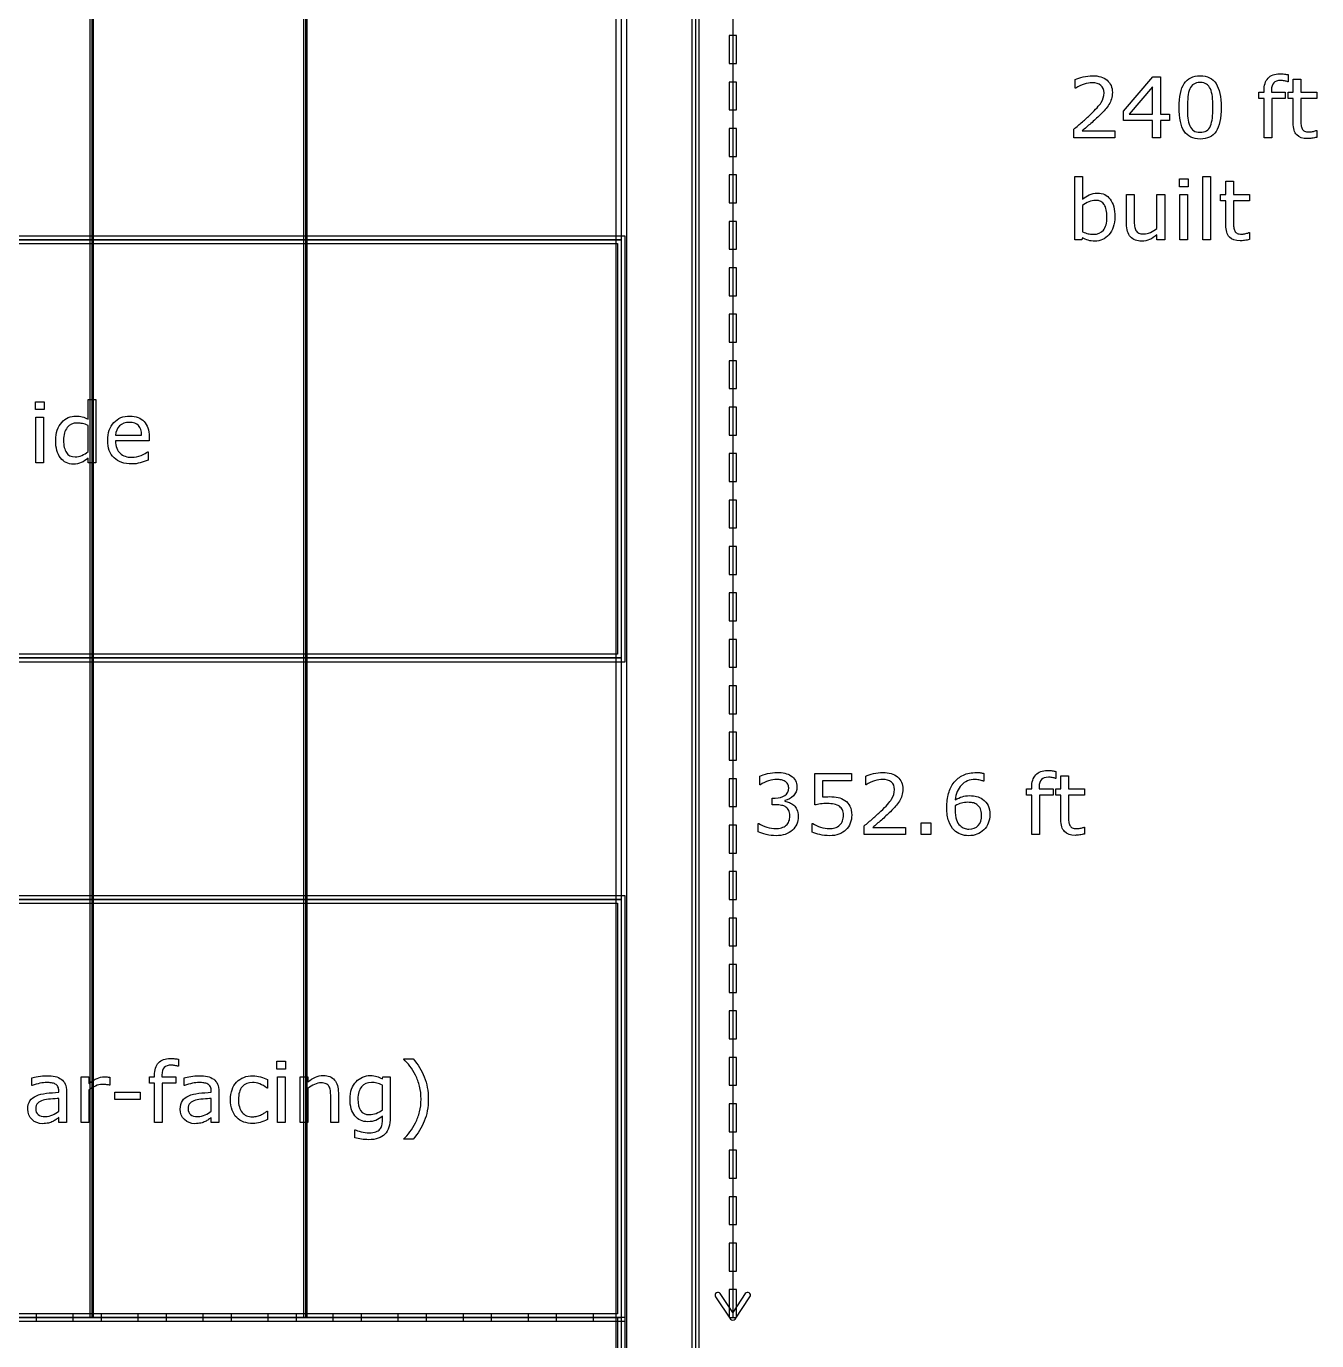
# Model space of a CAD drawing. Extents: x -13 to 750, y 12 to 2314.
# Drawn here: x 204 to 342.9, y 2009.4 to 2150.9 of the extents above; entities that cross this region are included whole.
import ezdxf

# ---------------------------------------------------------------- set-up
doc = ezdxf.new("R2010")
doc.units = 0
doc.layers.get('0').update_dxf_attribs({"linetype": 'CONTINUOUS'})

msp = doc.modelspace()

# ---------------------------------------------------------------- linework, layer by layer
at = {"color": 7}
for points in [[(43.400391, 2296.489609), (43.400391, 1844.29039), (268.59961, 1844.29039), (268.59961, 2296.489609)], [(44.599609, 2295.290391), (267.40039, 2295.290391), (267.40039, 1845.48961), (44.599609, 1845.48961)], [(275.59961, 2295.89), (275.59961, 1844.89), (276.40039, 1844.89), (276.40039, 2295.89)], [(210.80078, 2269.89), (210.80078, 2011.89), (211.19922, 2011.89), (211.19922, 2269.89)], [(233.80078, 2269.89), (233.80078, 2011.89), (234.19922, 2011.89), (234.19922, 2269.89)], [(44, 2153.89), (268, 2153.89), (268, 2127.89), (44, 2127.89)], [(279.59961, 2149.89), (279.59961, 2146.89), (280.40039, 2146.89), (280.40039, 2149.89)], [(327.0083, 2140.73131), (326.03711, 2140.73131), (326.03711, 2138.89), (325.19336, 2138.89), (325.19336, 2140.73131), (322.06006, 2140.73131), (322.06006, 2141.74205), (325.22852, 2145.43346), (326.03711, 2145.43346), (326.03711, 2141.43443), (327.0083, 2141.43443)], [(279.59961, 2144.89), (279.59961, 2141.89), (280.40039, 2141.89), (280.40039, 2144.89)], [(325.19336, 2141.43443), (325.19336, 2144.38756), (322.65771, 2141.43443)], [(332.57178, 2142.16393)], [(279.59961, 2139.89), (279.59961, 2136.89), (280.40039, 2136.89), (280.40039, 2139.89)], [(331.41601, 2140.16881)], [(279.59961, 2134.89), (279.59961, 2131.89), (280.40039, 2131.89), (280.40039, 2134.89)], [(329.00342, 2133.62047), (328.07178, 2133.62047), (328.07178, 2134.4774), (329.00342, 2134.4774)], [(331.42041, 2127.89), (330.59424, 2127.89), (330.59424, 2134.72789), (331.42041, 2134.72789)], [(328.95068, 2127.89), (328.12451, 2127.89), (328.12451, 2132.79869), (328.95068, 2132.79869)], [(279.59961, 2129.89), (279.59961, 2126.89), (280.40039, 2126.89), (280.40039, 2129.89)], [(320.28027, 2130.35972)], [(321.13281, 2130.3817)], [(43.599609, 2128.29039), (43.599609, 2082.48961), (268.40039, 2082.48961), (268.40039, 2128.29039)], [(44, 2127.89), (268, 2127.89), (268, 2082.89), (44, 2082.89)], [(44.400391, 2127.48961), (267.59961, 2127.48961), (267.59961, 2083.29039), (44.400391, 2083.29039)], [(279.59961, 2124.89), (279.59961, 2121.89), (280.40039, 2121.89), (280.40039, 2124.89)], [(279.59961, 2119.89), (279.59961, 2116.89), (280.40039, 2116.89), (280.40039, 2119.89)], [(279.59961, 2114.89), (279.59961, 2111.89), (280.40039, 2111.89), (280.40039, 2114.89)], [(205.87354, 2109.62047), (204.94189, 2109.62047), (204.94189, 2110.4774), (205.87354, 2110.4774)], [(279.59961, 2109.89), (279.59961, 2106.89), (280.40039, 2106.89), (280.40039, 2109.89)], [(205.8208, 2103.89), (204.99463, 2103.89), (204.99463, 2108.79869), (205.8208, 2108.79869)], [(210.61084, 2105.09847)], [(279.59961, 2104.89), (279.59961, 2101.89), (280.40039, 2101.89), (280.40039, 2104.89)], [(279.59961, 2099.89), (279.59961, 2096.89), (280.40039, 2096.89), (280.40039, 2099.89)], [(279.59961, 2094.89), (279.59961, 2091.89), (280.40039, 2091.89), (280.40039, 2094.89)], [(279.59961, 2089.89), (279.59961, 2086.89), (280.40039, 2086.89), (280.40039, 2089.89)], [(279.59961, 2084.89), (279.59961, 2081.89), (280.40039, 2081.89), (280.40039, 2084.89)], [(44, 2082.89), (268, 2082.89), (268, 2056.89), (44, 2056.89)], [(279.59961, 2079.89), (279.59961, 2076.89), (280.40039, 2076.89), (280.40039, 2079.89)], [(279.59961, 2074.89), (279.59961, 2071.89), (280.40039, 2071.89), (280.40039, 2074.89)], [(279.59961, 2069.89), (279.59961, 2066.89), (280.40039, 2066.89), (280.40039, 2069.89)], [(286.56156, 2067.04082)], [(307.67289, 2066.01251)], [(279.59961, 2064.89), (279.59961, 2061.89), (280.40039, 2061.89), (280.40039, 2064.89)], [(301.32715, 2063.89), (300.27686, 2063.89), (300.27686, 2065.14244), (301.32715, 2065.14244)], [(279.59961, 2059.89), (279.59961, 2056.89), (280.40039, 2056.89), (280.40039, 2059.89)], [(43.599609, 2057.29039), (43.599609, 2011.48961), (268.40039, 2011.48961), (268.40039, 2057.29039)], [(44, 2056.89), (268, 2056.89), (268, 2011.89), (44, 2011.89)], [(44.400391, 2056.48961), (267.59961, 2056.48961), (267.59961, 2012.29039), (44.400391, 2012.29039)], [(279.59961, 2054.89), (279.59961, 2051.89), (280.40039, 2051.89), (280.40039, 2054.89)], [(279.59961, 2049.89), (279.59961, 2046.89), (280.40039, 2046.89), (280.40039, 2049.89)], [(279.59961, 2044.89), (279.59961, 2041.89), (280.40039, 2041.89), (280.40039, 2044.89)], [(231.8606, 2038.62047), (230.92896, 2038.62047), (230.92896, 2039.4774), (231.8606, 2039.4774)], [(279.59961, 2039.89), (279.59961, 2036.89), (280.40039, 2036.89), (280.40039, 2039.89)], [(231.80786, 2032.89), (230.98169, 2032.89), (230.98169, 2037.79869), (231.80786, 2037.79869)], [(216.22925, 2035.35533), (213.48706, 2035.35533), (213.48706, 2036.15074), (216.22925, 2036.15074)], [(247.22388, 2035.40358)], [(279.59961, 2034.89), (279.59961, 2031.89), (280.40039, 2031.89), (280.40039, 2034.89)], [(207.46216, 2034.09852)], [(223.87134, 2034.09852)], [(242.29321, 2034.2391)], [(279.59961, 2029.89), (279.59961, 2026.89), (280.40039, 2026.89), (280.40039, 2029.89)], [(279.59961, 2024.89), (279.59961, 2021.89), (280.40039, 2021.89), (280.40039, 2024.89)], [(279.59961, 2019.89), (279.59961, 2016.89), (280.40039, 2016.89), (280.40039, 2019.89)], [(278.23437, 2014.54041)], [(279.59961, 2014.89), (279.59961, 2011.89), (280.40039, 2011.89), (280.40039, 2014.89)], [(205, 2012.29039), (205, 2011.48961), (209, 2011.48961), (209, 2012.29039)], [(212, 2012.29039), (212, 2011.48961), (216, 2011.48961), (216, 2012.29039)], [(219, 2012.29039), (219, 2011.48961), (223, 2011.48961), (223, 2012.29039)], [(226, 2012.29039), (226, 2011.48961), (230, 2011.48961), (230, 2012.29039)], [(233, 2012.29039), (233, 2011.48961), (237, 2011.48961), (237, 2012.29039)], [(240, 2012.29039), (240, 2011.48961), (244, 2011.48961), (244, 2012.29039)], [(247, 2012.29039), (247, 2011.48961), (251, 2011.48961), (251, 2012.29039)], [(254, 2012.29039), (254, 2011.48961), (258, 2011.48961), (258, 2012.29039)], [(261, 2012.29039), (261, 2011.48961), (265, 2011.48961), (265, 2012.29039)], [(44, 2011.89), (268, 2011.89), (268, 1867.89), (44, 1867.89)], [(267.59961, 2011.89), (267.59961, 2007.89), (268.40039, 2007.89), (268.40039, 2011.89)]]:
    msp.add_lwpolyline(points, close=True, dxfattribs=at)
for points in [[(276, 2295.89), (276, 1844.89)], [(211, 2269.89), (211, 2011.89)], [(234, 2269.89), (234, 2011.89)], [(280, 2269.89), (280, 2011.89)], [(316.91406, 2144.23814), (316.87016, 2144.23814), (316.87016, 2145.161)], [(340.32373, 2140.49405), (340.32373, 2143.10441), (339.76562, 2143.10441), (339.76562, 2143.79874), (340.32373, 2143.79874), (340.32373, 2145.20939), (341.1499, 2145.20939), (341.1499, 2143.79874), (342.85498, 2143.79874), (342.85498, 2143.10441), (341.1499, 2143.10441), (341.1499, 2140.86759)], [(339.78324, 2145.68394), (339.7832, 2144.92809)], [(337.98588, 2143.96564), (337.98588, 2143.79865), (339.47563, 2143.79865), (339.47563, 2143.10432), (338.01225, 2143.10432), (338.01225, 2138.89), (337.18608, 2138.89), (337.18608, 2143.10436), (336.62797, 2143.10436), (336.62797, 2143.79869), (337.18608, 2143.79869), (337.18608, 2143.96129)], [(339.7832, 2144.92809), (339.7393, 2144.92809)], [(321.13721, 2138.89), (316.70752, 2138.89), (316.70752, 2139.80846)], [(317.61721, 2139.64146), (321.13723, 2139.64146), (321.13721, 2138.89)], [(342.81106, 2139.67664), (342.85496, 2139.67664), (342.85498, 2138.93395)], [(317.63916, 2128.11852), (317.58643, 2127.89), (316.81299, 2127.89), (316.81299, 2134.72789), (317.63916, 2134.72789), (317.63916, 2132.28453)], [(333.07275, 2129.494), (333.07275, 2132.10436), (332.51465, 2132.10436), (332.51465, 2132.79869), (333.07275, 2132.79869), (333.07275, 2134.20934), (333.89893, 2134.20934), (333.89893, 2132.79869), (335.604, 2132.79869), (335.604, 2132.10436), (333.89893, 2132.10436), (333.89893, 2129.86754)], [(322.38525, 2129.61266), (322.38525, 2132.79869), (323.21143, 2132.79869), (323.21143, 2130.00377)], [(325.66352, 2129.13364), (325.66352, 2132.79868), (326.4897, 2132.79868), (326.48975, 2127.89)], [(317.63916, 2131.59017), (317.63916, 2128.77767)], [(326.48975, 2127.89), (325.66357, 2127.89), (325.66357, 2128.43492)], [(335.56009, 2128.67659), (335.60399, 2128.67659), (335.604, 2127.9339)], [(210.61084, 2108.60093), (210.61084, 2110.72788), (211.43701, 2110.72788), (211.43701, 2103.89)], [(210.61084, 2105.0985), (210.61084, 2107.91539)], [(213.55518, 2106.89146), (216.36768, 2106.89146)], [(217.17187, 2106.25865), (213.55518, 2106.25865)], [(217.17182, 2106.70689), (217.17187, 2106.25865)], [(211.43701, 2103.89), (210.61084, 2103.89), (210.61084, 2104.40416)], [(217.03125, 2105.08971), (217.07515, 2105.08971), (217.07515, 2104.18883)], [(282.96679, 2069.23807), (282.92289, 2069.23807), (282.92289, 2070.15653)], [(288.82469, 2067.06288), (288.82469, 2070.43349), (292.76219, 2070.43349), (292.76219, 2069.66444), (289.67283, 2069.66444), (289.67283, 2067.92421)], [(294.35742, 2069.23814), (294.31352, 2069.23814), (294.31352, 2070.161)], [(307.03564, 2070.4554), (307.03564, 2069.61604), (306.99174, 2069.61604)], [(315.31934, 2065.49391), (315.31934, 2068.10427), (314.76123, 2068.10427), (314.76123, 2068.7986), (315.31934, 2068.7986), (315.31934, 2070.20925), (316.14551, 2070.20925), (316.14551, 2068.7986), (317.85059, 2068.7986), (317.85059, 2068.10427), (316.14551, 2068.10427), (316.14551, 2065.86745)], [(314.77886, 2070.68394), (314.77881, 2069.92805)], [(312.9815, 2068.9656), (312.9815, 2068.79861), (314.47124, 2068.79861), (314.47124, 2068.10428), (313.00786, 2068.10428), (313.00786, 2063.89), (312.18169, 2063.89), (312.18169, 2068.10436), (311.62359, 2068.10436), (311.62359, 2068.79869), (312.18169, 2068.79869), (312.18169, 2068.96129)], [(314.77881, 2069.92805), (314.73491, 2069.92805)], [(284.6411, 2067.07601), (284.2456, 2067.07601), (284.2456, 2067.8055), (284.55321, 2067.8055)], [(285.61674, 2067.52859), (285.61674, 2067.46709)], [(292.80613, 2065.96887), (292.80615, 2065.96861)], [(306.78114, 2065.97729), (306.78076, 2065.97736)], [(282.73389, 2064.16686), (282.73389, 2065.08531), (282.79979, 2065.08531)], [(288.54346, 2064.13609), (288.54346, 2065.06334), (288.60496, 2065.06334)], [(298.58057, 2063.89), (294.15088, 2063.89), (294.15088, 2064.80846)], [(295.06057, 2064.64146), (298.58059, 2064.64146), (298.58057, 2063.89)], [(317.80666, 2064.6765), (317.85056, 2064.6765), (317.85059, 2063.93391)], [(220.35575, 2039.68394), (220.35571, 2038.92809)], [(244.57837, 2039.6839), (244.57837, 2039.7278), (245.58472, 2039.7278)], [(204.59253, 2036.85382), (204.54853, 2036.85382), (204.54853, 2037.69317)], [(210.70097, 2036.37486), (210.70097, 2032.89), (209.8748, 2032.89), (209.8748, 2037.79869), (210.70097, 2037.79869), (210.70097, 2037.07359)], [(212.93778, 2037.74589), (212.93774, 2036.89781)], [(218.55839, 2037.96564), (218.55839, 2037.79865), (220.04814, 2037.79865), (220.04814, 2037.10432), (218.58476, 2037.10432), (218.58476, 2032.89), (217.75858, 2032.89), (217.75858, 2037.10436), (217.20048, 2037.10436), (217.20048, 2037.79869), (217.75858, 2037.79869), (217.75858, 2037.96129)], [(220.35571, 2038.92809), (220.31181, 2038.92809)], [(221.00171, 2036.85382), (220.95781, 2036.85382), (220.95781, 2037.69317)], [(234.26885, 2036.55506), (234.26885, 2032.89), (233.44268, 2032.89), (233.44268, 2037.79869), (234.26885, 2037.79869), (234.26885, 2037.25377)], [(242.29324, 2037.58771), (242.34594, 2037.79865), (243.11937, 2037.79865), (243.11938, 2033.44811)], [(207.46216, 2036.13317), (207.46216, 2036.26062)], [(208.28389, 2036.22099), (208.28394, 2032.89)], [(212.93774, 2036.89781), (212.89384, 2036.89781)], [(223.87134, 2036.13317), (223.87134, 2036.26062)], [(224.69317, 2036.22099), (224.69312, 2032.89)], [(229.91382, 2037.50426), (229.91382, 2036.5858), (229.86992, 2036.5858)], [(242.29321, 2034.23912), (242.29321, 2036.91539)], [(207.46216, 2034.0985), (207.46216, 2035.4652)], [(223.87134, 2034.0985), (223.87134, 2035.4652)], [(237.54712, 2032.89), (236.72095, 2032.89), (236.72095, 2035.68492)], [(237.54717, 2036.07604), (237.54712, 2032.89)], [(208.28394, 2032.89), (207.46216, 2032.89), (207.46216, 2033.41295)], [(224.69312, 2032.89), (223.87134, 2032.89), (223.87134, 2033.41295)], [(229.86992, 2034.10728), (229.91382, 2034.10728), (229.91382, 2033.19762)], [(242.29324, 2033.1097), (242.29324, 2033.55794)], [(239.31372, 2031.24202), (239.31372, 2032.08577), (239.35772, 2032.08577)], [(245.58472, 2031.07945), (244.57837, 2031.07945), (244.57837, 2031.12335)], [(278.15037, 2014.12438), (279.74998, 2011.72398)], [(281.34958, 2014.45639), (280, 2012.43102), (278.65039, 2014.45641)], [(280.24998, 2011.72398), (281.84959, 2014.12438)]]:
    msp.add_lwpolyline(points, dxfattribs=at)
for points in [[(316.87016, 2145.161), (317.078167, 2145.263533), (317.35502, 2145.357283), (317.70072, 2145.44225)], [(317.70072, 2145.44225), (318.049353, 2145.52721), (318.38627, 2145.56969), (318.71147, 2145.56969)], [(318.71147, 2145.56969), (319.382363, 2145.56969), (319.90824, 2145.40709), (320.2891, 2145.08189)], [(328.59473, 2144.73033), (328.960937, 2145.28697), (329.532223, 2145.56529), (330.30859, 2145.56529)], [(330.30859, 2145.56529), (331.09375, 2145.56529), (331.666507, 2145.282577), (332.02686, 2144.71715)], [(337.18608, 2143.96129), (337.18608, 2144.544297), (337.331097, 2144.991073), (337.62113, 2145.30162)], [(337.62113, 2145.30162), (337.91117, 2145.6151), (338.330117, 2145.77184), (338.87797, 2145.77184)], [(338.87797, 2145.77184), (339.062543, 2145.77184), (339.22807, 2145.76304), (339.37455, 2145.74544)], [(339.37455, 2145.74544), (339.523963, 2145.72784), (339.660193, 2145.70734), (339.78324, 2145.68394)], [(317.82373, 2144.66881), (317.513183, 2144.575057), (317.20996, 2144.4315), (316.91406, 2144.23814)], [(318.68945, 2144.80943), (318.42285, 2144.80943), (318.134277, 2144.762557), (317.82373, 2144.66881)], [(319.62549, 2144.51939), (319.40283, 2144.71275), (319.090817, 2144.80943), (318.68945, 2144.80943)], [(319.96387, 2143.72398), (319.96387, 2144.063827), (319.851077, 2144.328963), (319.62549, 2144.51939)], [(320.2891, 2145.08189), (320.66996, 2144.75963), (320.86039, 2144.321643), (320.86039, 2143.76793)], [(320.86039, 2143.76793), (320.86039, 2143.518903), (320.828157, 2143.285993), (320.76369, 2143.0692)], [(328.04541, 2142.15514), (328.04541, 2143.318227), (328.228517, 2144.176623), (328.59473, 2144.73033)], [(329.19678, 2144.15025), (329.097167, 2143.933457), (329.028317, 2143.650743), (328.99023, 2143.30211)], [(329.62305, 2144.66881), (329.444337, 2144.55455), (329.302247, 2144.381697), (329.19678, 2144.15025)], [(330.30859, 2144.8402), (330.033203, 2144.8402), (329.80469, 2144.78307), (329.62305, 2144.66881)], [(330.98975, 2144.66881), (330.813963, 2144.78307), (330.58691, 2144.8402), (330.30859, 2144.8402)], [(331.41162, 2144.15904), (331.30908, 2144.384627), (331.168457, 2144.55455), (330.98975, 2144.66881)], [(331.62256, 2143.32408), (331.587427, 2143.652207), (331.517113, 2143.930527), (331.41162, 2144.15904)], [(332.02686, 2144.71715), (332.39014, 2144.15465), (332.57178, 2143.303577), (332.57178, 2142.16393)], [(338.22318, 2144.81379), (338.06498, 2144.658517), (337.98588, 2144.3758), (337.98588, 2143.96564)], [(338.99662, 2145.05109), (338.642127, 2145.05109), (338.384313, 2144.97199), (338.22318, 2144.81379)], [(339.38334, 2145.00719), (339.236853, 2145.036457), (339.107947, 2145.05109), (338.99662, 2145.05109)], [(339.7393, 2144.92809), (339.64848, 2144.954423), (339.529827, 2144.98079), (339.38334, 2145.00719)], [(318.49609, 2141.38609), (319.05859, 2141.931017), (319.443847, 2142.363147), (319.65186, 2142.68248)], [(319.65186, 2142.68248), (319.859867, 2143.004747), (319.96387, 2143.351913), (319.96387, 2143.72398)], [(320.48684, 2142.45836), (320.37258, 2142.27672), (320.237813, 2142.09801), (320.08254, 2141.92223)], [(320.76369, 2143.0692), (320.702157, 2142.855333), (320.609873, 2142.65172), (320.48684, 2142.45836)], [(328.99023, 2143.30211), (328.955097, 2142.953477), (328.93753, 2142.571153), (328.93753, 2142.15514)], [(331.67966, 2142.16393), (331.67966, 2142.609237), (331.660627, 2142.995953), (331.62256, 2143.32408)], [(317.63037, 2140.59947), (317.940917, 2140.863143), (318.22949, 2141.12535), (318.49609, 2141.38609)], [(319.52443, 2141.33775), (319.210957, 2141.030137), (318.887227, 2140.73131), (318.55324, 2140.44127)], [(320.08254, 2141.92223), (319.930193, 2141.746443), (319.744157, 2141.551617), (319.52443, 2141.33775)], [(328.58594, 2139.58873), (328.225587, 2140.14537), (328.04541, 2141.00084), (328.04541, 2142.15514)], [(328.93753, 2142.15514), (328.93753, 2141.698107), (328.95363, 2141.31578), (328.98583, 2141.00816)], [(328.98583, 2141.00816), (329.01803, 2140.700547), (329.086877, 2140.425157), (329.19237, 2140.18199)], [(331.41602, 2140.16881), (331.518553, 2140.406117), (331.5874, 2140.684437), (331.62256, 2141.00377)], [(331.62256, 2141.00377), (331.660627, 2141.326037), (331.67966, 2141.712757), (331.67966, 2142.16393)], [(332.57178, 2142.16393), (332.57178, 2140.989123), (332.38721, 2140.12633), (332.01807, 2139.57555)], [(316.70752, 2139.80846), (317.01514, 2140.072127), (317.322757, 2140.335797), (317.63037, 2140.59947)], [(318.55324, 2140.44127), (318.21926, 2140.154163), (317.90725, 2139.88756), (317.61721, 2139.64146)], [(330.30859, 2138.75377), (329.523437, 2138.75377), (328.94922, 2139.03209), (328.58594, 2139.58873)], [(329.19237, 2140.18199), (329.28905, 2139.953477), (329.42528, 2139.77916), (329.60106, 2139.65904)], [(329.60106, 2139.65904), (329.779773, 2139.538927), (330.015613, 2139.47887), (330.30858, 2139.47887)], [(330.30858, 2139.47887), (330.583973, 2139.47887), (330.81249, 2139.535997), (330.99413, 2139.65025)], [(332.01807, 2139.57555), (331.651857, 2139.027697), (331.08203, 2138.75377), (330.30859, 2138.75377)], [(330.99413, 2139.65025), (331.17577, 2139.76451), (331.316397, 2139.937363), (331.41601, 2140.16881)], [(340.71484, 2139.19767), (340.4541, 2139.467197), (340.32373, 2139.899323), (340.32373, 2140.49405)], [(341.1499, 2140.86759), (341.1499, 2140.609777), (341.155767, 2140.407627), (341.1675, 2140.26114)], [(341.1675, 2140.26114), (341.179233, 2140.117587), (341.22025, 2139.982823), (341.29055, 2139.85685)], [(341.29055, 2139.85685), (341.355017, 2139.739663), (341.442907, 2139.653237), (341.55422, 2139.59757)], [(341.55422, 2139.59757), (341.66848, 2139.544837), (341.84133, 2139.51847), (342.07277, 2139.51847)], [(342.07277, 2139.51847), (342.207537, 2139.51847), (342.348163, 2139.537503), (342.49465, 2139.57557)], [(342.49465, 2139.57557), (342.641137, 2139.61657), (342.746607, 2139.65026), (342.81106, 2139.67664)], [(341.85742, 2138.79337), (341.356447, 2138.79337), (340.975587, 2138.928137), (340.71484, 2139.19767)], [(342.34521, 2138.83287), (342.16357, 2138.806537), (342.000973, 2138.79337), (341.85742, 2138.79337)], [(342.85498, 2138.93395), (342.699707, 2138.89295), (342.529783, 2138.859257), (342.34521, 2138.83287)], [(317.63916, 2132.28453), (317.870607, 2132.474963), (318.1167, 2132.630237), (318.37744, 2132.75035)], [(318.37744, 2132.75035), (318.63818, 2132.873397), (318.93115, 2132.93492), (319.25635, 2132.93492)], [(319.25635, 2132.93492), (319.836423, 2132.93492), (320.293453, 2132.712263), (320.62744, 2132.26695)], [(318.32471, 2131.99007), (318.078617, 2131.88753), (317.8501, 2131.75423), (317.63916, 2131.59017)], [(319.0542, 2132.14827), (318.813967, 2132.14827), (318.570803, 2132.095537), (318.32471, 2131.99007)], [(319.99023, 2131.69124), (319.796877, 2131.995927), (319.484867, 2132.14827), (319.0542, 2132.14827)], [(320.28027, 2130.3597), (320.28027, 2130.945633), (320.18359, 2131.38948), (319.99023, 2131.69124)], [(320.62744, 2132.26695), (320.964353, 2131.821637), (321.13281, 2131.19322), (321.13281, 2130.3817)], [(319.88916, 2128.94468), (320.1499, 2129.246433), (320.28027, 2129.718113), (320.28027, 2130.35972)], [(321.13281, 2130.3817), (321.13281, 2129.97154), (321.074217, 2129.6024), (320.95703, 2129.27428)], [(322.81592, 2128.22398), (322.528807, 2128.540387), (322.38525, 2129.00328), (322.38525, 2129.61266)], [(323.21143, 2130.00377), (323.21143, 2129.754743), (323.22313, 2129.540877), (323.24653, 2129.36217)], [(333.89893, 2129.86754), (333.89893, 2129.609727), (333.904797, 2129.407577), (333.91653, 2129.26109)], [(317.63916, 2128.77767), (317.873533, 2128.672197), (318.074217, 2128.598953), (318.24121, 2128.55794)], [(318.24121, 2128.55794), (318.41113, 2128.51694), (318.603023, 2128.49644), (318.81689, 2128.49644)], [(318.81689, 2128.49644), (319.273923, 2128.49644), (319.631347, 2128.645853), (319.88916, 2128.94468)], [(320.49121, 2128.44811), (320.283203, 2128.216663), (320.054687, 2128.042347), (319.80566, 2127.92516)], [(320.95703, 2129.27428), (320.84277, 2128.946153), (320.687497, 2128.670763), (320.49121, 2128.44811)], [(324.02002, 2127.75377), (323.504393, 2127.75377), (323.103027, 2127.910507), (322.81592, 2128.22398)], [(323.24653, 2129.36217), (323.269997, 2129.18639), (323.319803, 2129.03551), (323.39595, 2128.90953)], [(323.39595, 2128.90953), (323.47505, 2128.780623), (323.577587, 2128.686873), (323.70356, 2128.62828)], [(323.70356, 2128.62828), (323.82954, 2128.56968), (324.012647, 2128.54038), (324.25288, 2128.54038)], [(324.25288, 2128.54038), (324.466747, 2128.54038), (324.699657, 2128.596043), (324.95161, 2128.70737)], [(325.66357, 2128.43492), (325.38525, 2128.215193), (325.11865, 2128.046737), (324.86377, 2127.92955)], [(324.95161, 2128.70737), (325.20649, 2128.818703), (325.443793, 2128.960793), (325.66352, 2129.13364)], [(333.46387, 2128.19762), (333.203123, 2128.467147), (333.07275, 2128.899273), (333.07275, 2129.494)], [(334.60645, 2127.79332), (334.10547, 2127.79332), (333.72461, 2127.928087), (333.46387, 2128.19762)], [(333.91653, 2129.26109), (333.928263, 2129.117537), (333.96928, 2128.982773), (334.03958, 2128.8568)], [(334.03958, 2128.8568), (334.104047, 2128.739613), (334.191937, 2128.653187), (334.30325, 2128.59752)], [(334.30325, 2128.59752), (334.41751, 2128.544787), (334.590363, 2128.51842), (334.82181, 2128.51842)], [(334.82181, 2128.51842), (334.956577, 2128.51842), (335.0972, 2128.537453), (335.24368, 2128.57552)], [(335.24368, 2128.57552), (335.390167, 2128.61652), (335.495637, 2128.65021), (335.56009, 2128.67659)], [(318.25439, 2127.85484), (318.046383, 2127.919307), (317.841307, 2128.0072), (317.63916, 2128.11852)], [(318.98389, 2127.75377), (318.70557, 2127.75377), (318.462403, 2127.78746), (318.25439, 2127.85484)], [(319.80566, 2127.92516), (319.55664, 2127.8109), (319.282717, 2127.75377), (318.98389, 2127.75377)], [(324.86377, 2127.92955), (324.60889, 2127.812363), (324.32764, 2127.75377), (324.02002, 2127.75377)], [(335.09424, 2127.83282), (334.9126, 2127.806487), (334.750003, 2127.79332), (334.60645, 2127.79332)], [(335.604, 2127.9339), (335.448727, 2127.8929), (335.278807, 2127.859207), (335.09424, 2127.83282)], [(207.77637, 2108.24938), (207.97559, 2108.472033), (208.207033, 2108.641953), (208.4707, 2108.75914)], [(208.4707, 2108.75914), (208.737307, 2108.876327), (209.012697, 2108.93492), (209.29687, 2108.93492)], [(209.29687, 2108.93492), (209.554683, 2108.93492), (209.7832, 2108.907087), (209.98242, 2108.85142)], [(209.98242, 2108.85142), (210.18164, 2108.798687), (210.391113, 2108.71519), (210.61084, 2108.60093)], [(213.37056, 2108.2274), (213.810013, 2108.69908), (214.38716, 2108.93492), (215.102, 2108.93492)], [(215.102, 2108.93492), (215.764107, 2108.93492), (216.273873, 2108.74156), (216.6313, 2108.35484)], [(216.6313, 2108.35484), (216.991647, 2107.968127), (217.17182, 2107.41881), (217.17182, 2106.70689)], [(207.11719, 2106.30699), (207.11719, 2106.72301), (207.175783, 2107.093617), (207.29297, 2107.41881)], [(207.29297, 2107.41881), (207.413083, 2107.744003), (207.574217, 2108.02086), (207.77637, 2108.24938)], [(208.35645, 2107.69563), (208.098637, 2107.37337), (207.96973, 2106.91634), (207.96973, 2106.32454)], [(209.4375, 2108.17903), (208.974607, 2108.17903), (208.614257, 2108.017897), (208.35645, 2107.69563)], [(210.01318, 2108.12193), (209.8374, 2108.159997), (209.645507, 2108.17903), (209.4375, 2108.17903)], [(210.61084, 2107.91539), (210.388187, 2108.014997), (210.188967, 2108.083843), (210.01318, 2108.12193)], [(212.71577, 2106.31578), (212.71577, 2107.118513), (212.934033, 2107.75572), (213.37056, 2108.2274)], [(213.99902, 2107.86266), (213.73828, 2107.601913), (213.590333, 2107.27818), (213.55518, 2106.89146)], [(215.05811, 2108.25377), (214.615723, 2108.25377), (214.262693, 2108.1234), (213.99902, 2107.86266)], [(216.03809, 2107.89781), (215.824223, 2108.135117), (215.497563, 2108.25377), (215.05811, 2108.25377)], [(216.36768, 2106.89146), (216.365013, 2107.32506), (216.25515, 2107.66051), (216.03809, 2107.89781)], [(207.63135, 2104.43053), (207.288577, 2104.881703), (207.11719, 2105.50719), (207.11719, 2106.30699)], [(207.96973, 2106.32454), (207.96973, 2105.741533), (208.069337, 2105.297687), (208.26855, 2104.993)], [(213.40132, 2104.43492), (212.944287, 2104.877307), (212.71577, 2105.50426), (212.71577, 2106.31578)], [(213.55518, 2106.25865), (213.55518, 2105.956897), (213.60059, 2105.693227), (213.69141, 2105.46764)], [(209.02881, 2103.75377), (208.44287, 2103.75377), (207.97705, 2103.979357), (207.63135, 2104.43053)], [(208.26855, 2104.993), (208.46777, 2104.69124), (208.787107, 2104.54036), (209.22656, 2104.54036)], [(209.22656, 2104.54036), (209.460933, 2104.54036), (209.69824, 2104.59163), (209.93848, 2104.69417)], [(210.61084, 2104.40416), (210.373533, 2104.19908), (210.125973, 2104.039413), (209.86816, 2103.92516)], [(209.93848, 2104.69417), (210.178713, 2104.799637), (210.402833, 2104.934403), (210.61084, 2105.09847)], [(215.30854, 2103.77574), (214.494087, 2103.77574), (213.858347, 2103.995467), (213.40132, 2104.43492)], [(213.69141, 2105.46764), (213.78223, 2105.24498), (213.90674, 2105.061873), (214.06494, 2104.91832)], [(214.06494, 2104.91832), (214.217287, 2104.777693), (214.397463, 2104.672223), (214.60547, 2104.60191)], [(214.60547, 2104.60191), (214.816403, 2104.531603), (215.047847, 2104.49645), (215.2998, 2104.49645)], [(215.2998, 2104.49645), (215.633787, 2104.49645), (215.969237, 2104.562367), (216.30615, 2104.6942)], [(217.07515, 2104.18883), (216.796823, 2104.071643), (216.512643, 2103.973497), (216.22261, 2103.89439)], [(216.30615, 2104.6942), (216.645997, 2104.828967), (216.887697, 2104.960803), (217.03125, 2105.08971)], [(209.86816, 2103.92516), (209.610353, 2103.8109), (209.33057, 2103.75377), (209.02881, 2103.75377)], [(216.22261, 2103.89439), (215.93257, 2103.81529), (215.62788, 2103.77574), (215.30854, 2103.77574)], [(282.92289, 2070.15653), (283.130897, 2070.25907), (283.407753, 2070.35282), (283.75346, 2070.43778)], [(283.75346, 2070.43778), (284.102093, 2070.525673), (284.439007, 2070.56962), (284.7642, 2070.56962)], [(284.7642, 2070.56962), (285.083533, 2070.56962), (285.364783, 2070.54032), (285.60795, 2070.48172)], [(285.60795, 2070.48172), (285.851117, 2070.42312), (286.070843, 2070.32937), (286.26713, 2070.20047)], [(286.26713, 2070.20047), (286.47807, 2070.059843), (286.637737, 2069.88992), (286.74613, 2069.6907)], [(294.31352, 2070.161), (294.521527, 2070.263533), (294.79838, 2070.357283), (295.14408, 2070.44225)], [(295.14408, 2070.44225), (295.492713, 2070.52721), (295.82963, 2070.56969), (296.15483, 2070.56969)], [(296.15483, 2070.56969), (296.825723, 2070.56969), (297.3516, 2070.40709), (297.73246, 2070.08189)], [(303.82324, 2069.50182), (304.081053, 2069.832873), (304.413573, 2070.090683), (304.8208, 2070.27525)], [(304.8208, 2070.27525), (305.228027, 2070.46275), (305.702637, 2070.5565), (306.24463, 2070.5565)], [(306.24463, 2070.5565), (306.417483, 2070.5565), (306.562503, 2070.549167), (306.67969, 2070.5345)], [(306.67969, 2070.5345), (306.796877, 2070.519833), (306.915527, 2070.493467), (307.03564, 2070.4554)], [(312.18169, 2068.96129), (312.18169, 2069.544297), (312.32671, 2069.991073), (312.61675, 2070.30162)], [(312.61675, 2070.30162), (312.90679, 2070.6151), (313.325737, 2070.77184), (313.87359, 2070.77184)], [(313.87359, 2070.77184), (314.058157, 2070.77184), (314.223683, 2070.76304), (314.37017, 2070.74544)], [(314.37017, 2070.74544), (314.519583, 2070.72784), (314.655813, 2070.70734), (314.77886, 2070.68394)], [(283.85448, 2069.65995), (283.541007, 2069.560343), (283.24511, 2069.419717), (282.96679, 2069.23807)], [(284.74218, 2069.80936), (284.46386, 2069.80936), (284.16796, 2069.759557), (283.85448, 2069.65995)], [(285.22997, 2069.76546), (285.086417, 2069.794727), (284.92382, 2069.80936), (284.74218, 2069.80936)], [(285.63427, 2069.60726), (285.50829, 2069.683427), (285.373523, 2069.73616), (285.22997, 2069.76546)], [(285.61669, 2068.08235), (285.88329, 2068.26985), (286.01659, 2068.542313), (286.01659, 2068.89974)], [(285.91552, 2069.31282), (285.848133, 2069.43294), (285.754383, 2069.531087), (285.63427, 2069.60726)], [(286.01659, 2068.89974), (286.01659, 2069.05794), (285.9829, 2069.195633), (285.91552, 2069.31282)], [(286.90873, 2068.99197), (286.90873, 2068.62869), (286.779823, 2068.31082), (286.52201, 2068.03836)], [(286.74613, 2069.6907), (286.85453, 2069.49148), (286.90873, 2069.25857), (286.90873, 2068.99197)], [(295.26709, 2069.66881), (294.956543, 2069.575057), (294.65332, 2069.4315), (294.35742, 2069.23814)], [(296.13281, 2069.80943), (295.86621, 2069.80943), (295.577637, 2069.762557), (295.26709, 2069.66881)], [(297.06885, 2069.51939), (296.84619, 2069.71275), (296.534177, 2069.80943), (296.13281, 2069.80943)], [(297.40723, 2068.72398), (297.40723, 2069.063827), (297.294437, 2069.328963), (297.06885, 2069.51939)], [(297.73246, 2070.08189), (298.11332, 2069.75963), (298.30375, 2069.321643), (298.30375, 2068.76793)], [(298.30375, 2068.76793), (298.30375, 2068.518903), (298.271517, 2068.285993), (298.20705, 2068.0692)], [(303.22559, 2068.3065), (303.351563, 2068.754747), (303.55078, 2069.153187), (303.82324, 2069.50182)], [(304.60551, 2069.20733), (304.23051, 2068.814757), (304.012247, 2068.28302), (303.95072, 2067.61212)], [(306.11283, 2069.80059), (305.48295, 2069.80059), (304.98051, 2069.602837), (304.60551, 2069.20733)], [(306.6182, 2069.73909), (306.45414, 2069.78009), (306.285683, 2069.80059), (306.11283, 2069.80059)], [(306.99174, 2069.61604), (306.909707, 2069.659973), (306.785193, 2069.70099), (306.6182, 2069.73909)], [(313.2188, 2069.81375), (313.0606, 2069.658477), (312.9815, 2069.37576), (312.9815, 2068.9656)], [(313.99224, 2070.05105), (313.637747, 2070.05105), (313.379933, 2069.97195), (313.2188, 2069.81375)], [(314.37896, 2070.00715), (314.232473, 2070.036417), (314.103567, 2070.05105), (313.99224, 2070.05105)], [(314.73491, 2069.92805), (314.64409, 2069.954383), (314.52544, 2069.98075), (314.37896, 2070.00715)], [(284.55321, 2067.8055), (284.998523, 2067.8055), (285.353017, 2067.897783), (285.61669, 2068.08235)], [(286.52201, 2068.03836), (286.26713, 2067.768827), (285.965373, 2067.598903), (285.61674, 2067.52859)], [(285.61674, 2067.46709), (285.757367, 2067.443623), (285.9185, 2067.393817), (286.10014, 2067.31767)], [(286.10014, 2067.31767), (286.28178, 2067.24443), (286.435587, 2067.152147), (286.56156, 2067.04082)], [(289.67283, 2067.92421), (289.79881, 2067.935943), (289.927717, 2067.944743), (290.05955, 2067.95061)], [(290.05955, 2067.95061), (290.191383, 2067.95661), (290.30564, 2067.95961), (290.40232, 2067.95961)], [(290.40232, 2067.95961), (290.756813, 2067.95961), (291.06736, 2067.928843), (291.33396, 2067.86731)], [(291.33396, 2067.86731), (291.600567, 2067.80871), (291.845197, 2067.70324), (292.06785, 2067.5509)], [(292.06785, 2067.5509), (292.302223, 2067.389773), (292.483863, 2067.181767), (292.61277, 2066.92688)], [(295.93945, 2066.38609), (296.50195, 2066.931017), (296.887203, 2067.363147), (297.09521, 2067.68248)], [(297.09521, 2067.68248), (297.303223, 2068.004747), (297.40723, 2068.351913), (297.40723, 2068.72398)], [(297.9302, 2067.45836), (297.81594, 2067.27672), (297.681173, 2067.09801), (297.5259, 2066.92223)], [(298.20705, 2068.0692), (298.145517, 2067.855333), (298.053233, 2067.65172), (297.9302, 2067.45836)], [(303.04102, 2066.76402), (303.04102, 2067.3441), (303.102543, 2067.85826), (303.22559, 2068.3065)], [(303.95072, 2067.61212), (304.196813, 2067.761533), (304.438513, 2067.874327), (304.67582, 2067.9505)], [(305.2998, 2067.34841), (305.05078, 2067.34841), (304.819337, 2067.31911), (304.60547, 2067.26051)], [(304.67582, 2067.9505), (304.916053, 2068.0296), (305.19291, 2068.06915), (305.50639, 2068.06915)], [(305.81396, 2067.30451), (305.6499, 2067.333777), (305.478513, 2067.34841), (305.2998, 2067.34841)], [(305.50639, 2068.06915), (305.78471, 2068.06915), (306.029337, 2068.042783), (306.24027, 2067.99005)], [(306.24027, 2067.99005), (306.454143, 2067.94025), (306.672407, 2067.83771), (306.89506, 2067.68243)], [(306.89506, 2067.68243), (307.152873, 2067.503717), (307.346233, 2067.27813), (307.47514, 2067.00567)], [(285.24755, 2067.02331), (285.06005, 2067.058443), (284.8579, 2067.07601), (284.6411, 2067.07601)], [(285.72655, 2066.83874), (285.594717, 2066.92956), (285.43505, 2066.991083), (285.24755, 2067.02331)], [(286.03417, 2066.47399), (285.96093, 2066.629263), (285.85839, 2066.750847), (285.72655, 2066.83874)], [(286.14843, 2065.89392), (286.14843, 2066.128293), (286.110343, 2066.32165), (286.03417, 2066.47399)], [(286.56152, 2067.04088), (286.702147, 2066.9149), (286.81787, 2066.756697), (286.90869, 2066.56627)], [(286.90869, 2066.56627), (286.99951, 2066.375843), (287.04492, 2066.12975), (287.04492, 2065.82799)], [(289.43992, 2067.16835), (289.202613, 2067.133217), (288.997537, 2067.09806), (288.82469, 2067.06288)], [(290.18699, 2067.22105), (289.929177, 2067.22105), (289.680153, 2067.203483), (289.43992, 2067.16835)], [(290.91648, 2067.15075), (290.699687, 2067.197617), (290.456523, 2067.22105), (290.18699, 2067.22105)], [(291.47459, 2066.91784), (291.322243, 2067.029167), (291.136207, 2067.106803), (290.91648, 2067.15075)], [(291.79539, 2066.54431), (291.719217, 2066.699583), (291.612283, 2066.824093), (291.47459, 2066.91784)], [(291.91404, 2065.97302), (291.91404, 2066.198607), (291.87449, 2066.389037), (291.79539, 2066.54431)], [(291.81297, 2065.36218), (291.88035, 2065.53796), (291.91404, 2065.741573), (291.91404, 2065.97302)], [(292.61277, 2066.92688), (292.741677, 2066.672), (292.80613, 2066.352663), (292.80613, 2065.96887)], [(292.80615, 2065.96861), (292.80615, 2065.663923), (292.750487, 2065.37242), (292.63916, 2065.0941)], [(295.07373, 2065.59947), (295.384277, 2065.863143), (295.67285, 2066.12535), (295.93945, 2066.38609)], [(296.96779, 2066.33775), (296.654317, 2066.030137), (296.330587, 2065.73131), (295.9966, 2065.44127)], [(297.5259, 2066.92223), (297.373553, 2066.746443), (297.187517, 2066.551617), (296.96779, 2066.33775)], [(303.24316, 2065.31383), (303.1084, 2065.715197), (303.04102, 2066.198593), (303.04102, 2066.76402)], [(303.93309, 2066.79908), (303.930423, 2066.74048), (303.92909, 2066.665773), (303.92909, 2066.57496)], [(303.92909, 2066.57496), (303.92909, 2066.112067), (303.975967, 2065.745857), (304.06972, 2065.47633)], [(303.94629, 2066.98804), (303.94029, 2066.923573), (303.93589, 2066.860587), (303.93309, 2066.79908)], [(304.60547, 2067.26051), (304.391603, 2067.20191), (304.171877, 2067.111087), (303.94629, 2066.98804)], [(306.26221, 2067.11994), (306.127443, 2067.213693), (305.978027, 2067.275217), (305.81396, 2067.30451)], [(306.65771, 2066.65412), (306.57861, 2066.832833), (306.446777, 2066.988107), (306.26221, 2067.11994)], [(306.4164, 2064.85669), (306.65956, 2065.11743), (306.78114, 2065.490963), (306.78114, 2065.97729)], [(306.78076, 2065.97736), (306.78076, 2066.24982), (306.739743, 2066.475407), (306.65771, 2066.65412)], [(307.67285, 2066.01256), (307.67285, 2065.34752), (307.453123, 2064.804063), (307.01367, 2064.38219)], [(307.47514, 2067.00567), (307.606973, 2066.73321), (307.67289, 2066.402157), (307.67289, 2066.01251)], [(282.79979, 2065.08531), (283.048817, 2064.92125), (283.341787, 2064.78502), (283.6787, 2064.67662)], [(283.6787, 2064.67662), (284.015613, 2064.56822), (284.34081, 2064.51402), (284.65429, 2064.51402)], [(284.65429, 2064.51402), (284.838857, 2064.51402), (285.035143, 2064.544787), (285.24315, 2064.60632)], [(285.24315, 2064.60632), (285.451163, 2064.667853), (285.619623, 2064.758673), (285.74853, 2064.87878)], [(285.74853, 2064.87878), (285.88329, 2065.007687), (285.982897, 2065.149777), (286.04735, 2065.30505)], [(286.04735, 2065.30505), (286.114737, 2065.460323), (286.14843, 2065.656613), (286.14843, 2065.89392)], [(286.88232, 2065.00621), (286.773927, 2064.75719), (286.621583, 2064.540393), (286.42529, 2064.35582)], [(287.04492, 2065.82799), (287.04492, 2065.529163), (286.99072, 2065.255237), (286.88232, 2065.00621)], [(288.60496, 2065.06334), (288.845193, 2064.910993), (289.126443, 2064.780623), (289.44871, 2064.67223)], [(289.44871, 2064.67223), (289.770977, 2064.566757), (290.087383, 2064.51402), (290.39793, 2064.51402)], [(290.39793, 2064.51402), (290.605937, 2064.51402), (290.80662, 2064.54332), (290.99998, 2064.60192)], [(290.99998, 2064.60192), (291.196267, 2064.66052), (291.370583, 2064.76306), (291.52293, 2064.90954)], [(291.52293, 2064.90954), (291.651837, 2065.03552), (291.748517, 2065.1864), (291.81297, 2065.36218)], [(292.63916, 2065.0941), (292.527833, 2064.81578), (292.37549, 2064.581407), (292.18213, 2064.39098)], [(294.15088, 2064.80846), (294.458493, 2065.072127), (294.76611, 2065.335797), (295.07373, 2065.59947)], [(295.9966, 2065.44127), (295.66262, 2065.154163), (295.35061, 2064.88756), (295.06057, 2064.64146)], [(303.82764, 2064.34703), (303.575687, 2064.590197), (303.38086, 2064.912463), (303.24316, 2065.31383)], [(304.06972, 2065.47633), (304.1664, 2065.209723), (304.298233, 2064.998783), (304.46522, 2064.84351)], [(304.46522, 2064.84351), (304.599987, 2064.714603), (304.745007, 2064.61939), (304.90028, 2064.55787)], [(304.90028, 2064.55787), (305.058487, 2064.49927), (305.229873, 2064.46997), (305.41444, 2064.46997)], [(305.41444, 2064.46997), (305.839247, 2064.46997), (306.173233, 2064.598877), (306.4164, 2064.85669)], [(315.71045, 2064.19753), (315.44971, 2064.467057), (315.31934, 2064.899183), (315.31934, 2065.49391)], [(316.14551, 2065.86745), (316.14551, 2065.609637), (316.151377, 2065.407487), (316.16311, 2065.261)], [(316.16311, 2065.261), (316.174843, 2065.117447), (316.215857, 2064.982683), (316.28615, 2064.85671)], [(316.28615, 2064.85671), (316.350617, 2064.739523), (316.438507, 2064.653097), (316.54982, 2064.59743)], [(316.54982, 2064.59743), (316.66408, 2064.544697), (316.836933, 2064.51833), (317.06838, 2064.51833)], [(317.06838, 2064.51833), (317.203147, 2064.51833), (317.34377, 2064.537363), (317.49025, 2064.57543)], [(317.49025, 2064.57543), (317.636737, 2064.61643), (317.742207, 2064.65012), (317.80666, 2064.6765)], [(283.59961, 2063.88561), (283.24805, 2063.97057), (282.959477, 2064.06432), (282.73389, 2064.16686)], [(284.67187, 2063.75377), (284.30859, 2063.75377), (283.95117, 2063.797717), (283.59961, 2063.88561)], [(285.64746, 2063.89879), (285.35156, 2063.80211), (285.026363, 2063.75377), (284.67187, 2063.75377)], [(286.42529, 2064.35582), (286.205563, 2064.15074), (285.946287, 2063.998397), (285.64746, 2063.89879)], [(289.38281, 2063.86803), (289.051757, 2063.94127), (288.771973, 2064.030623), (288.54346, 2064.13609)], [(290.41553, 2063.75377), (290.058103, 2063.75377), (289.713863, 2063.791857), (289.38281, 2063.86803)], [(291.42627, 2063.91637), (291.13623, 2063.80797), (290.799317, 2063.75377), (290.41553, 2063.75377)], [(292.18213, 2064.39098), (291.97119, 2064.1859), (291.719237, 2064.027697), (291.42627, 2063.91637)], [(304.52637, 2063.90318), (304.262697, 2064.002793), (304.029787, 2064.150743), (303.82764, 2064.34703)], [(305.40527, 2063.75377), (305.083003, 2063.75377), (304.790037, 2063.803573), (304.52637, 2063.90318)], [(307.01367, 2064.38219), (306.57715, 2063.963243), (306.041017, 2063.75377), (305.40527, 2063.75377)], [(316.85303, 2063.79323), (316.35205, 2063.79323), (315.97119, 2063.927997), (315.71045, 2064.19753)], [(317.34082, 2063.83283), (317.15918, 2063.80643), (316.996583, 2063.79323), (316.85303, 2063.79323)], [(317.85059, 2063.93391), (317.695317, 2063.89291), (317.525393, 2063.859217), (317.34082, 2063.83283)], [(217.75858, 2037.96129), (217.75858, 2038.544297), (217.9036, 2038.991073), (218.19364, 2039.30162)], [(218.19364, 2039.30162), (218.48368, 2039.6151), (218.902627, 2039.77184), (219.45048, 2039.77184)], [(219.56913, 2039.05109), (219.214637, 2039.05109), (218.956823, 2038.97199), (218.79569, 2038.81379)], [(219.45048, 2039.77184), (219.635047, 2039.77184), (219.800573, 2039.76304), (219.94706, 2039.74544)], [(219.95585, 2039.00719), (219.809363, 2039.036457), (219.680457, 2039.05109), (219.56913, 2039.05109)], [(219.94706, 2039.74544), (220.096473, 2039.72784), (220.232703, 2039.70734), (220.35575, 2039.68394)], [(245.25513, 2038.94122), (245.041263, 2039.222467), (244.815677, 2039.470027), (244.57837, 2039.6839)], [(245.58472, 2039.7278), (246.103273, 2039.133073), (246.506103, 2038.484147), (246.79321, 2037.78102)], [(204.54853, 2037.69317), (204.709663, 2037.737103), (204.942573, 2037.785443), (205.24726, 2037.83819)], [(205.24726, 2037.83819), (205.551953, 2037.890923), (205.852247, 2037.91729), (206.14814, 2037.91729)], [(206.14814, 2037.91729), (206.493847, 2037.91729), (206.79414, 2037.88799), (207.04902, 2037.82939)], [(207.04902, 2037.82939), (207.306833, 2037.773723), (207.52949, 2037.677043), (207.71699, 2037.53935)], [(210.70097, 2037.07359), (211.029097, 2037.337263), (211.31767, 2037.5233), (211.56669, 2037.6317)], [(211.56669, 2037.6317), (211.818643, 2037.743027), (212.07499, 2037.79869), (212.33573, 2037.79869)], [(212.33573, 2037.79869), (212.47929, 2037.79869), (212.583297, 2037.79429), (212.64775, 2037.78549)], [(212.64775, 2037.78549), (212.712217, 2037.77949), (212.808893, 2037.76629), (212.93778, 2037.74589)], [(218.79569, 2038.81379), (218.63749, 2038.658517), (218.55839, 2038.3758), (218.55839, 2037.96564)], [(220.31181, 2038.92809), (220.22099, 2038.954423), (220.102337, 2038.98079), (219.95585, 2039.00719)], [(220.95781, 2037.69317), (221.118943, 2037.737103), (221.351853, 2037.785443), (221.65654, 2037.83819)], [(221.65654, 2037.83819), (221.961233, 2037.890923), (222.261527, 2037.91729), (222.55742, 2037.91729)], [(222.55742, 2037.91729), (222.903127, 2037.91729), (223.20342, 2037.88799), (223.4583, 2037.82939)], [(223.4583, 2037.82939), (223.716113, 2037.773723), (223.93877, 2037.677043), (224.12627, 2037.53935)], [(226.59155, 2037.2274), (227.033937, 2037.684433), (227.616947, 2037.91295), (228.34058, 2037.91295)], [(228.34058, 2037.91295), (228.621827, 2037.91295), (228.897217, 2037.8734), (229.16675, 2037.7943)], [(229.16675, 2037.7943), (229.43921, 2037.715193), (229.688233, 2037.618513), (229.91382, 2037.50426)], [(234.26885, 2037.25377), (234.526663, 2037.467637), (234.793263, 2037.63463), (235.06865, 2037.75475)], [(235.06865, 2037.75475), (235.344043, 2037.874863), (235.62676, 2037.93492), (235.9168, 2037.93492)], [(235.9168, 2037.93492), (236.447073, 2037.93492), (236.85137, 2037.775253), (237.12969, 2037.45592)], [(239.46316, 2037.27571), (239.653593, 2037.483717), (239.88504, 2037.64485), (240.1575, 2037.75911)], [(240.1575, 2037.75911), (240.42996, 2037.876297), (240.700957, 2037.93489), (240.97049, 2037.93489)], [(240.97049, 2037.93489), (241.25467, 2037.93489), (241.491973, 2037.90559), (241.6824, 2037.84699)], [(241.6824, 2037.84699), (241.87576, 2037.791323), (242.079373, 2037.704897), (242.29324, 2037.58771)], [(245.85718, 2037.96563), (245.672607, 2038.337703), (245.471923, 2038.6629), (245.25513, 2038.94122)], [(246.28784, 2036.77472), (246.17944, 2037.208313), (246.035887, 2037.605283), (245.85718, 2037.96563)], [(246.79321, 2037.78102), (247.080323, 2037.0779), (247.22388, 2036.28542), (247.22388, 2035.40358)], [(205.4187, 2037.09991), (205.1521, 2037.044243), (204.87671, 2036.962213), (204.59253, 2036.85382)], [(206.1438, 2037.18781), (205.927, 2037.18781), (205.6853, 2037.15851), (205.4187, 2037.09991)], [(206.65796, 2037.15271), (206.4939, 2037.17611), (206.322513, 2037.18781), (206.1438, 2037.18781)], [(207.07983, 2037.01647), (206.962643, 2037.083857), (206.82202, 2037.12927), (206.65796, 2037.15271)], [(207.36108, 2036.72644), (207.296613, 2036.849487), (207.202863, 2036.946163), (207.07983, 2037.01647)], [(207.46216, 2036.26062), (207.46216, 2036.44812), (207.428467, 2036.603393), (207.36108, 2036.72644)], [(207.71699, 2037.53935), (207.901563, 2037.40459), (208.04219, 2037.230273), (208.13887, 2037.0164)], [(208.13887, 2037.0164), (208.23555, 2036.802533), (208.28389, 2036.537397), (208.28389, 2036.22099)], [(211.38651, 2036.80992), (211.14921, 2036.698593), (210.920697, 2036.553573), (210.70097, 2036.37486)], [(212.1248, 2036.98131), (211.869913, 2036.98131), (211.623817, 2036.92418), (211.38651, 2036.80992)], [(212.53349, 2036.95931), (212.41923, 2036.973977), (212.283, 2036.98131), (212.1248, 2036.98131)], [(212.89384, 2036.89781), (212.770793, 2036.927077), (212.650677, 2036.947577), (212.53349, 2036.95931)], [(221.82788, 2037.09991), (221.56128, 2037.044243), (221.28589, 2036.962213), (221.00171, 2036.85382)], [(222.55298, 2037.18781), (222.33618, 2037.18781), (222.09448, 2037.15851), (221.82788, 2037.09991)], [(223.06714, 2037.15271), (222.903073, 2037.17611), (222.731687, 2037.18781), (222.55298, 2037.18781)], [(223.48901, 2037.01647), (223.371823, 2037.083857), (223.2312, 2037.12927), (223.06714, 2037.15271)], [(223.77026, 2036.72644), (223.705793, 2036.849487), (223.612043, 2036.946163), (223.48901, 2037.01647)], [(223.87134, 2036.26062), (223.87134, 2036.44812), (223.837647, 2036.603393), (223.77026, 2036.72644)], [(224.12627, 2037.53935), (224.310843, 2037.40459), (224.45147, 2037.230273), (224.54815, 2037.0164)], [(224.54815, 2037.0164), (224.64483, 2036.802533), (224.69317, 2036.537397), (224.69317, 2036.22099)], [(225.93237, 2035.33775), (225.93237, 2036.14049), (226.152097, 2036.770373), (226.59155, 2037.2274)], [(227.19365, 2036.72203), (226.924123, 2036.408557), (226.78936, 2035.94713), (226.78936, 2035.33775)], [(228.30547, 2037.19664), (227.836717, 2037.19664), (227.46611, 2037.038437), (227.19365, 2036.72203)], [(229.0877, 2037.03844), (228.821093, 2037.143907), (228.56035, 2037.19664), (228.30547, 2037.19664)], [(229.86992, 2036.5858), (229.617967, 2036.782087), (229.357227, 2036.932967), (229.0877, 2037.03844)], [(234.97637, 2036.98133), (234.730277, 2036.870003), (234.494437, 2036.727913), (234.26885, 2036.55506)], [(235.68389, 2037.14832), (235.458303, 2037.14832), (235.222463, 2037.092657), (234.97637, 2036.98133)], [(236.22002, 2037.05602), (236.082327, 2037.117553), (235.903617, 2037.14832), (235.68389, 2037.14832)], [(236.53643, 2036.78355), (236.463183, 2036.906603), (236.357713, 2036.997427), (236.22002, 2037.05602)], [(236.68145, 2036.31773), (236.655117, 2036.51695), (236.606777, 2036.672223), (236.53643, 2036.78355)], [(236.72095, 2035.68492), (236.72095, 2035.910507), (236.707783, 2036.121443), (236.68145, 2036.31773)], [(237.12969, 2037.45592), (237.40801, 2037.13658), (237.54717, 2036.67662), (237.54717, 2036.07604)], [(238.79959, 2035.39046), (238.79959, 2035.812333), (238.858183, 2036.175613), (238.97537, 2036.4803)], [(238.97537, 2036.4803), (239.09549, 2036.78792), (239.258087, 2037.053057), (239.46316, 2037.27571)], [(240.04321, 2036.73519), (239.78247, 2036.430503), (239.6521, 2035.988123), (239.6521, 2035.40805)], [(241.11548, 2037.19223), (240.66138, 2037.19223), (240.303957, 2037.039883), (240.04321, 2036.73519)], [(241.67798, 2037.12633), (241.49048, 2037.170263), (241.30298, 2037.19223), (241.11548, 2037.19223)], [(242.29321, 2036.91539), (242.073483, 2037.014997), (241.868407, 2037.08531), (241.67798, 2037.12633)], [(246.45044, 2035.40362), (246.45044, 2035.884093), (246.39624, 2036.341127), (246.28784, 2036.77472)], [(204.11353, 2034.31384), (204.11353, 2034.685907), (204.19263, 2034.9862), (204.35083, 2035.21472)], [(204.35083, 2035.21472), (204.511963, 2035.446167), (204.74048, 2035.627807), (205.03638, 2035.75964)], [(205.18579, 2034.95545), (205.039303, 2034.814823), (204.96606, 2034.62), (204.96606, 2034.37098)], [(205.03638, 2035.75964), (205.335207, 2035.891473), (205.694093, 2035.98083), (206.11304, 2036.02771)], [(205.76147, 2035.27186), (205.52417, 2035.204473), (205.332277, 2035.099003), (205.18579, 2034.95545)], [(206.57007, 2035.3993), (206.230223, 2035.370033), (205.96069, 2035.327553), (205.76147, 2035.27186)], [(206.11304, 2036.02771), (206.531987, 2036.074577), (206.981693, 2036.10973), (207.46216, 2036.13317)], [(207.46216, 2035.4652), (207.210207, 2035.450533), (206.912843, 2035.428567), (206.57007, 2035.3993)], [(220.52271, 2034.31384), (220.52271, 2034.685907), (220.60181, 2034.9862), (220.76001, 2035.21472)], [(220.76001, 2035.21472), (220.921143, 2035.446167), (221.14966, 2035.627807), (221.44556, 2035.75964)], [(221.59497, 2034.95545), (221.448483, 2034.814823), (221.37524, 2034.62), (221.37524, 2034.37098)], [(221.44556, 2035.75964), (221.744387, 2035.891473), (222.103273, 2035.98083), (222.52222, 2036.02771)], [(222.17065, 2035.27186), (221.93335, 2035.204473), (221.741457, 2035.099003), (221.59497, 2034.95545)], [(222.97925, 2035.3993), (222.639403, 2035.370033), (222.36987, 2035.327553), (222.17065, 2035.27186)], [(222.52222, 2036.02771), (222.94116, 2036.074577), (223.390867, 2036.10973), (223.87134, 2036.13317)], [(223.87134, 2035.4652), (223.619387, 2035.450533), (223.322023, 2035.428567), (222.97925, 2035.3993)], [(226.10815, 2034.20836), (225.990963, 2034.530627), (225.93237, 2034.90709), (225.93237, 2035.33775)], [(226.78936, 2035.33775), (226.78936, 2034.745957), (226.921193, 2034.29039), (227.18486, 2033.97105)], [(239.31375, 2033.59749), (238.970977, 2034.022297), (238.79959, 2034.619953), (238.79959, 2035.39046)], [(239.6521, 2035.40805), (239.6521, 2034.857263), (239.74878, 2034.439783), (239.94214, 2034.15561)], [(246.28784, 2034.02813), (246.39624, 2034.44415), (246.45044, 2034.902647), (246.45044, 2035.40362)], [(247.22388, 2035.40367), (247.22388, 2034.521837), (247.080323, 2033.729357), (246.79321, 2033.02623)], [(204.57495, 2033.19323), (204.267337, 2033.486203), (204.11353, 2033.85974), (204.11353, 2034.31384)], [(204.96606, 2034.37098), (204.96606, 2034.089727), (205.051023, 2033.877323), (205.22095, 2033.73377)], [(205.22095, 2033.73377), (205.39087, 2033.593143), (205.650147, 2033.52283), (205.99878, 2033.52283)], [(205.99878, 2033.52283), (206.28882, 2033.52283), (206.553957, 2033.578493), (206.79419, 2033.68982)], [(206.79419, 2033.68982), (207.034423, 2033.80408), (207.25708, 2033.940313), (207.46216, 2034.09852)], [(207.46216, 2033.41295), (207.388913, 2033.36315), (207.289303, 2033.292837), (207.16333, 2033.20201)], [(220.98413, 2033.19323), (220.676517, 2033.486203), (220.52271, 2033.85974), (220.52271, 2034.31384)], [(221.37524, 2034.37098), (221.37524, 2034.089727), (221.460203, 2033.877323), (221.63013, 2033.73377)], [(221.63013, 2033.73377), (221.80005, 2033.593143), (222.059327, 2033.52283), (222.40796, 2033.52283)], [(222.40796, 2033.52283), (222.698, 2033.52283), (222.963137, 2033.578493), (223.20337, 2033.68982)], [(223.20337, 2033.68982), (223.443603, 2033.80408), (223.66626, 2033.940313), (223.87134, 2034.09852)], [(223.87134, 2033.41295), (223.798093, 2033.36315), (223.698483, 2033.292837), (223.57251, 2033.20201)], [(226.60474, 2033.40855), (226.390873, 2033.61949), (226.225343, 2033.886093), (226.10815, 2034.20836)], [(227.36499, 2032.93395), (227.06909, 2033.039417), (226.815673, 2033.197617), (226.60474, 2033.40855)], [(227.18486, 2033.97105), (227.451467, 2033.65465), (227.825003, 2033.49645), (228.30547, 2033.49645)], [(228.30547, 2033.49645), (228.472463, 2033.49645), (228.642387, 2033.518417), (228.81524, 2033.56235)], [(228.81524, 2033.56235), (228.988087, 2033.606283), (229.14336, 2033.663413), (229.28106, 2033.73374)], [(229.28106, 2033.73374), (229.401173, 2033.795273), (229.513963, 2033.859727), (229.61943, 2033.9271)], [(229.61943, 2033.9271), (229.724903, 2033.997413), (229.8084, 2034.057473), (229.86992, 2034.10728)], [(240.71121, 2032.96468), (240.125277, 2032.96468), (239.659457, 2033.175617), (239.31375, 2033.59749)], [(239.94214, 2034.15561), (240.1355, 2033.87143), (240.4563, 2033.72934), (240.90454, 2033.72934)], [(240.90454, 2033.72934), (241.144773, 2033.72934), (241.385007, 2033.77475), (241.62524, 2033.86557)], [(242.29324, 2033.55794), (242.04422, 2033.35872), (241.80545, 2033.209307), (241.57693, 2033.1097)], [(241.62524, 2033.86557), (241.868407, 2033.959317), (242.091063, 2034.083827), (242.29321, 2034.2391)], [(243.11938, 2033.44811), (243.11938, 2032.616077), (242.930417, 2032.005237), (242.55249, 2031.61559)], [(245.85718, 2032.84161), (246.03882, 2033.21661), (246.182373, 2033.612117), (246.28784, 2034.02813)], [(205.69995, 2032.75378), (205.25757, 2032.75378), (204.88257, 2032.900263), (204.57495, 2033.19323)], [(206.32837, 2032.82408), (206.149657, 2032.777213), (205.940183, 2032.75378), (205.69995, 2032.75378)], [(206.80298, 2032.99107), (206.665287, 2032.92369), (206.507083, 2032.868027), (206.32837, 2032.82408)], [(207.16333, 2033.20201), (207.040283, 2033.114123), (206.920167, 2033.04381), (206.80298, 2032.99107)], [(222.10913, 2032.75378), (221.66675, 2032.75378), (221.29175, 2032.900263), (220.98413, 2033.19323)], [(222.73755, 2032.82408), (222.558837, 2032.777213), (222.349363, 2032.75378), (222.10913, 2032.75378)], [(223.21216, 2032.99107), (223.074467, 2032.92369), (222.916263, 2032.868027), (222.73755, 2032.82408)], [(223.57251, 2033.20201), (223.449463, 2033.114123), (223.329347, 2033.04381), (223.21216, 2032.99107)], [(228.34058, 2032.78014), (227.986087, 2032.78014), (227.66089, 2032.83141), (227.36499, 2032.93395)], [(229.1272, 2032.89), (228.881107, 2032.81676), (228.6189, 2032.78014), (228.34058, 2032.78014)], [(229.91382, 2033.19762), (229.638427, 2033.06578), (229.37622, 2032.96324), (229.1272, 2032.89)], [(239.35772, 2032.08577), (239.49248, 2032.033037), (239.706347, 2031.968583), (239.99932, 2031.89241)], [(241.57693, 2033.1097), (241.35135, 2033.01302), (241.062777, 2032.96468), (240.71121, 2032.96468)], [(241.57695, 2031.87483), (241.761523, 2031.942217), (241.90508, 2032.035967), (242.00762, 2032.15608)], [(242.00762, 2032.15608), (242.11016, 2032.27034), (242.1834, 2032.408037), (242.22734, 2032.56917)], [(242.22734, 2032.56917), (242.271273, 2032.730303), (242.29324, 2032.91048), (242.29324, 2033.1097)], [(245.25513, 2031.86602), (245.483643, 2032.15606), (245.684327, 2032.481257), (245.85718, 2032.84161)], [(246.79321, 2033.02623), (246.506103, 2032.323103), (246.103273, 2031.674177), (245.58472, 2031.07945)], [(240.04321, 2031.08821), (239.797117, 2031.123343), (239.553953, 2031.174613), (239.31372, 2031.24202)], [(239.99932, 2031.89241), (240.292287, 2031.81331), (240.585253, 2031.77376), (240.87822, 2031.77376)], [(240.80786, 2031.03111), (240.54712, 2031.03111), (240.292237, 2031.050143), (240.04321, 2031.08821)], [(242.55249, 2031.61559), (242.174563, 2031.225937), (241.59302, 2031.03111), (240.80786, 2031.03111)], [(240.87822, 2031.77376), (241.159473, 2031.77376), (241.392383, 2031.80745), (241.57695, 2031.87483)], [(244.57837, 2031.12335), (244.803957, 2031.325497), (245.029543, 2031.573053), (245.25513, 2031.86602)], [(278.106171, 2014.34979), (278.090416, 2014.271765), (278.106316, 2014.190678), (278.15037, 2014.12438)], [(278.23437, 2014.54039), (278.168043, 2014.49638), (278.121925, 2014.427815), (278.106171, 2014.34979)], [(278.459786, 2014.584614), (278.381758, 2014.600369), (278.300668, 2014.584467), (278.23437, 2014.54041)], [(278.65039, 2014.45641), (278.60638, 2014.52274), (278.537813, 2014.568859), (278.459786, 2014.584614)], [(281.54018, 2014.584589), (281.462155, 2014.568835), (281.39359, 2014.522717), (281.34958, 2014.45639)], [(281.76559, 2014.54039), (281.699292, 2014.584444), (281.618205, 2014.600344), (281.54018, 2014.584589)], [(281.893789, 2014.34979), (281.878035, 2014.427815), (281.831917, 2014.49638), (281.76559, 2014.54039)], [(281.84959, 2014.12438), (281.893644, 2014.190678), (281.909544, 2014.271765), (281.893789, 2014.34979)], [(279.74998, 2011.72398), (279.805572, 2011.6402), (279.899434, 2011.589836), (279.99998, 2011.589836)], [(279.99998, 2011.589836), (280.100526, 2011.589836), (280.194388, 2011.6402), (280.24998, 2011.72398)]]:
    msp.add_open_spline(points, degree=3, dxfattribs=at)

doc.saveas('drawing.dxf')
